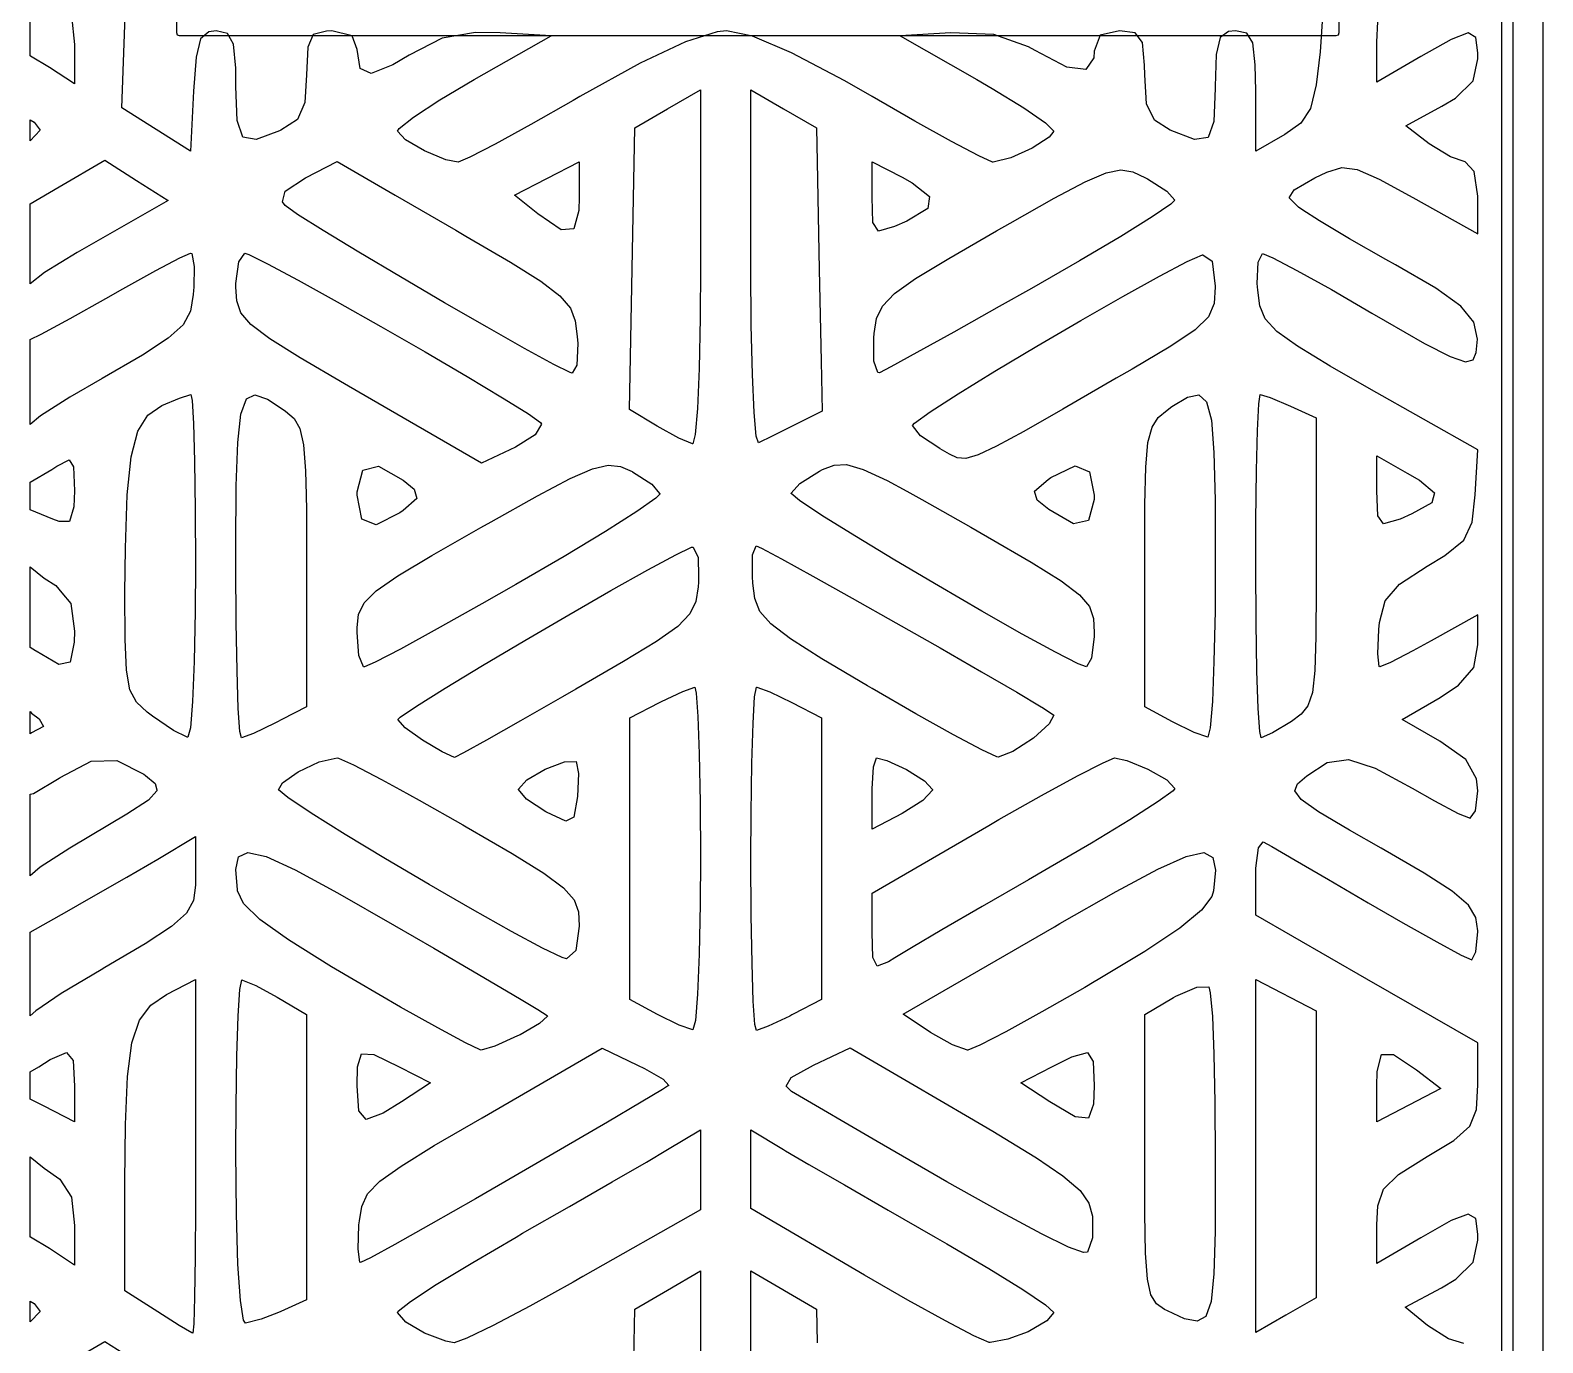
# Model space of a CAD drawing. Header units: millimetres. Extents: x 48 to 497, y 27 to 150.
# Drawn here: x 470 to 482.81, y 59.44 to 70.56 of the extents above; entities that cross this region are included whole.
import ezdxf

# ---------------------------------------------------------------- set-up
doc = ezdxf.new("R2010")
doc.units = ezdxf.units.MM
doc.layers.add('BLACK', color=20, linetype='Continuous')

msp = doc.modelspace()

# ---------------------------------------------------------------- linework, layer by layer
msp.add_line((482.812, 135.48), (482.812, 41.63))
at = {"layer": 'BLACK', "linetype": 'Continuous'}
for p, q in [((471.238, 106.637), (471.238, 70.537)), ((481.088, 70.537), (481.088, 106.637)), ((482.462, 85.936), (482.462, 54.47)), ((482.462, 85.936), (482.462, 54.47)), ((482.562, 54.47), (482.562, 85.936)), ((482.562, 54.47), (482.562, 85.936)), ((470.776, 69.901), (470.828, 71.339)), ((470.001, 70.34), (470.001, 71.021)), ((480.948, 70.717), (480.925, 70.376)), ((470.35, 70.679), (470.374, 70.438)), ((481.407, 70.457), (481.414, 70.631)), ((471.238, 70.537), (471.246, 70.519)), ((471.246, 70.519), (471.263, 70.512)), ((471.263, 70.512), (481.063, 70.512)), ((471.443, 70.484), (471.405, 70.329)), ((471.513, 70.544), (471.443, 70.484)), ((471.576, 70.552), (471.513, 70.544)), ((471.672, 70.53), (471.576, 70.552)), ((471.723, 70.439), (471.672, 70.53)), ((472.398, 70.521), (472.351, 70.413)), ((472.509, 70.551), (472.398, 70.521)), ((472.555, 70.552), (472.509, 70.551)), ((472.726, 70.509), (472.555, 70.552)), ((472.769, 70.395), (472.726, 70.509)), ((473.49, 70.489), (473.211, 70.347)), ((473.772, 70.539), (473.49, 70.489)), ((473.762, 70.14), (474.412, 70.509)), ((473.98, 70.535), (473.772, 70.539)), ((474.412, 70.509), (473.98, 70.535)), ((475.818, 70.544), (475.55, 70.46)), ((475.897, 70.552), (475.818, 70.544)), ((476.118, 70.506), (475.897, 70.552)), ((476.449, 70.367), (476.118, 70.506)), ((477.797, 70.535), (477.369, 70.509)), ((477.369, 70.509), (478.019, 70.14)), ((478.163, 70.521), (477.797, 70.535)), ((478.457, 70.417), (478.163, 70.521)), ((479.062, 70.515), (479.012, 70.381)), ((479.226, 70.552), (479.062, 70.515)), ((479.36, 70.535), (479.226, 70.552)), ((479.422, 70.454), (479.36, 70.535)), ((480.078, 70.495), (480.046, 70.353)), ((480.149, 70.547), (480.078, 70.495)), ((480.209, 70.552), (480.149, 70.547)), ((480.305, 70.533), (480.209, 70.552)), ((480.357, 70.45), (480.305, 70.533)), ((481.063, 70.512), (481.081, 70.519)), ((481.081, 70.519), (481.088, 70.537)), ((482.036, 70.48), (481.778, 70.334)), ((482.181, 70.535), (482.036, 70.48)), ((482.245, 70.497), (482.181, 70.535)), ((482.261, 70.366), (482.245, 70.497)), ((470.004, 70.339), (470.001, 70.34)), ((470.163, 70.243), (470.004, 70.339)), ((470.374, 70.438), (470.374, 70.104)), ((471.741, 70.237), (471.723, 70.439)), ((472.351, 70.413), (472.341, 70.181)), ((472.795, 70.233), (472.769, 70.395)), ((473.211, 70.347), (473.072, 70.264)), ((475.55, 70.46), (475.166, 70.278)), ((476.9, 70.128), (476.449, 70.367)), ((478.511, 70.385), (478.457, 70.417)), ((478.78, 70.245), (478.511, 70.385)), ((479.012, 70.381), (479.008, 70.325)), ((479.439, 70.261), (479.422, 70.454)), ((480.046, 70.353), (480.038, 70.081)), ((480.377, 70.264), (480.357, 70.45)), ((480.925, 70.376), (480.893, 70.095)), ((481.407, 70.117), (481.407, 70.457)), ((481.778, 70.334), (481.407, 70.117)), ((482.262, 70.315), (482.261, 70.366)), ((470.374, 70.104), (470.163, 70.243)), ((471.405, 70.329), (471.383, 70.042)), ((471.743, 70.081), (471.741, 70.237)), ((472.888, 70.19), (472.795, 70.233)), ((473.072, 70.264), (472.888, 70.19)), ((475.166, 70.278), (474.657, 69.996)), ((478.941, 70.225), (478.78, 70.245)), ((479.008, 70.325), (478.941, 70.225)), ((479.44, 70.181), (479.439, 70.261)), ((480.38, 70.043), (480.377, 70.264)), ((482.221, 70.128), (482.262, 70.315)), ((471.753, 69.794), (471.743, 70.081)), ((472.341, 70.181), (472.327, 69.946)), ((473.47, 69.967), (473.762, 70.14)), ((477.131, 69.996), (476.9, 70.128)), ((478.019, 70.14), (478.148, 70.065)), ((479.456, 69.933), (479.44, 70.181)), ((480.038, 70.081), (480.038, 70.066)), ((480.893, 70.095), (480.844, 69.894)), ((482.073, 69.982), (482.221, 70.128)), ((471.383, 70.042), (471.358, 69.532)), ((473.246, 69.821), (473.47, 69.967)), ((474.6, 69.963), (474.241, 69.759)), ((474.657, 69.996), (474.6, 69.963)), ((475.399, 69.892), (475.677, 70.054)), ((475.677, 70.054), (475.677, 68.55)), ((476.104, 68.543), (476.104, 70.054)), ((476.104, 70.054), (476.382, 69.892)), ((477.494, 69.787), (477.131, 69.996)), ((478.148, 70.065), (478.415, 69.901)), ((480.038, 70.066), (480.027, 69.785)), ((480.38, 69.533), (480.38, 70.043)), ((481.957, 69.913), (482.073, 69.982)), ((471.067, 69.716), (470.776, 69.901)), ((472.327, 69.946), (472.264, 69.802)), ((473.124, 69.725), (473.246, 69.821)), ((475.121, 69.73), (475.399, 69.892)), ((476.382, 69.892), (476.66, 69.73)), ((478.415, 69.901), (478.601, 69.773)), ((479.523, 69.795), (479.456, 69.933)), ((480.844, 69.894), (480.762, 69.77)), ((481.652, 69.749), (481.957, 69.913)), ((470.001, 69.622), (470.001, 69.798)), ((470.001, 69.798), (470.033, 69.779)), ((470.084, 69.711), (470.001, 69.622)), ((470.033, 69.779), (470.084, 69.711)), ((471.358, 69.532), (471.067, 69.716)), ((471.801, 69.652), (471.753, 69.794)), ((472.113, 69.705), (471.913, 69.631)), ((472.123, 69.71), (472.113, 69.705)), ((472.264, 69.802), (472.123, 69.71)), ((473.111, 69.704), (473.124, 69.725)), ((473.18, 69.628), (473.111, 69.704)), ((474.241, 69.759), (473.939, 69.592)), ((475.098, 68.537), (475.121, 69.73)), ((476.66, 69.73), (476.666, 69.444)), ((477.805, 69.614), (477.494, 69.787)), ((478.601, 69.773), (478.67, 69.704)), ((478.67, 69.704), (478.63, 69.651)), ((479.657, 69.71), (479.523, 69.795)), ((479.862, 69.632), (479.657, 69.71)), ((480.027, 69.785), (479.977, 69.649)), ((480.762, 69.77), (480.626, 69.675)), ((481.85, 69.596), (481.652, 69.749)), ((471.913, 69.631), (471.801, 69.652)), ((473.34, 69.535), (473.18, 69.628)), ((473.939, 69.592), (473.723, 69.481)), ((478.035, 69.493), (477.805, 69.614)), ((478.63, 69.651), (478.486, 69.558)), ((479.977, 69.649), (479.862, 69.632)), ((480.626, 69.675), (480.38, 69.533)), ((482.029, 69.484), (481.85, 69.596)), ((470.246, 69.231), (470.631, 69.456)), ((470.631, 69.456), (470.9, 69.286)), ((472.333, 69.307), (472.6, 69.446)), ((472.6, 69.446), (473.091, 69.161)), ((473.52, 69.461), (473.34, 69.535)), ((473.624, 69.44), (473.52, 69.461)), ((473.723, 69.481), (473.624, 69.44)), ((474.377, 69.303), (474.65, 69.444)), ((474.65, 69.444), (474.65, 69.143)), ((476.666, 69.444), (476.684, 68.531)), ((477.131, 69.143), (477.131, 69.444)), ((477.131, 69.444), (477.387, 69.312)), ((478.152, 69.441), (478.035, 69.493)), ((478.158, 69.44), (478.152, 69.441)), ((478.305, 69.476), (478.158, 69.44)), ((478.486, 69.558), (478.305, 69.476)), ((482.155, 69.442), (482.029, 69.484)), ((482.231, 69.362), (482.155, 69.442)), ((477.387, 69.312), (477.471, 69.266)), ((478.935, 69.274), (479.114, 69.35)), ((479.114, 69.35), (479.239, 69.374)), ((479.239, 69.374), (479.34, 69.357)), ((479.34, 69.357), (479.446, 69.308)), ((479.446, 69.308), (479.463, 69.299)), ((480.882, 69.306), (480.984, 69.356)), ((480.984, 69.356), (481.11, 69.396)), ((481.11, 69.396), (481.241, 69.379)), ((481.241, 69.379), (481.425, 69.297)), ((482.262, 69.152), (482.231, 69.362)), ((470.001, 69.087), (470.246, 69.231)), ((470.9, 69.286), (471.17, 69.116)), ((472.137, 69.104), (472.161, 69.195)), ((472.161, 69.195), (472.333, 69.307)), ((474.103, 69.161), (474.377, 69.303)), ((477.471, 69.266), (477.618, 69.148)), ((478.673, 69.136), (478.935, 69.274)), ((479.463, 69.299), (479.628, 69.195)), ((479.628, 69.195), (479.694, 69.117)), ((480.665, 69.139), (480.706, 69.207)), ((480.706, 69.207), (480.882, 69.306)), ((481.425, 69.297), (481.711, 69.141)), ((470.001, 68.41), (470.001, 69.087)), ((471.15, 69.104), (470.516, 68.743)), ((471.17, 69.116), (471.15, 69.104)), ((472.161, 69.073), (472.137, 69.104)), ((472.265, 68.998), (472.161, 69.073)), ((473.091, 69.161), (473.604, 68.864)), ((474.301, 69.001), (474.103, 69.161)), ((474.65, 69.143), (474.647, 69.031)), ((477.137, 68.929), (477.131, 69.143)), ((477.618, 69.148), (477.602, 69.047)), ((478.3, 68.924), (478.673, 69.136)), ((479.661, 69.084), (479.503, 68.976)), ((479.694, 69.117), (479.661, 69.084)), ((480.742, 69.06), (480.665, 69.139)), ((480.77, 69.04), (480.742, 69.06)), ((481.711, 69.141), (482.262, 68.833)), ((482.262, 69.136), (482.262, 69.152)), ((482.262, 68.833), (482.262, 69.136)), ((472.483, 68.861), (472.265, 68.998)), ((474.497, 68.868), (474.301, 69.001)), ((474.647, 69.031), (474.605, 68.875)), ((477.186, 68.856), (477.137, 68.929)), ((477.426, 68.941), (477.322, 68.894)), ((477.602, 69.047), (477.426, 68.941)), ((478.185, 68.858), (478.3, 68.924)), ((479.503, 68.976), (479.237, 68.811)), ((480.922, 68.942), (480.77, 69.04)), ((481.175, 68.791), (480.922, 68.942)), ((472.784, 68.678), (472.483, 68.861)), ((473.604, 68.864), (473.691, 68.814)), ((473.691, 68.814), (474.068, 68.593)), ((474.605, 68.875), (474.497, 68.868)), ((477.322, 68.894), (477.186, 68.856)), ((477.78, 68.624), (478.185, 68.858)), ((479.237, 68.811), (478.888, 68.604)), ((470.398, 68.675), (470.121, 68.505)), ((470.516, 68.743), (470.398, 68.675)), ((471.267, 68.63), (471.359, 68.67)), ((471.359, 68.67), (471.368, 68.665)), ((471.768, 68.595), (471.819, 68.67)), ((471.819, 68.67), (471.852, 68.659)), ((473.136, 68.468), (472.784, 68.678)), ((481.482, 68.615), (481.175, 68.791)), ((471.063, 68.523), (471.267, 68.63)), ((471.368, 68.665), (471.389, 68.557)), ((471.389, 68.557), (471.385, 68.382)), ((471.743, 68.412), (471.768, 68.595)), ((471.852, 68.659), (472.011, 68.58)), ((472.011, 68.58), (472.271, 68.44)), ((474.068, 68.593), (474.326, 68.431)), ((475.677, 68.55), (475.674, 68.122)), ((476.108, 68.058), (476.104, 68.543)), ((477.5, 68.454), (477.78, 68.624)), ((478.888, 68.604), (478.481, 68.371)), ((479.565, 68.475), (479.801, 68.598)), ((479.801, 68.598), (479.931, 68.655)), ((479.931, 68.655), (479.932, 68.655)), ((479.932, 68.655), (480.011, 68.601)), ((480.011, 68.601), (480.038, 68.389)), ((480.393, 68.411), (480.401, 68.594)), ((480.401, 68.594), (480.439, 68.666)), ((480.439, 68.666), (480.525, 68.629)), ((480.525, 68.629), (480.73, 68.521)), ((481.563, 68.57), (481.482, 68.615)), ((481.906, 68.372), (481.563, 68.57)), ((470.121, 68.505), (470.001, 68.41)), ((470.784, 68.368), (471.063, 68.523)), ((471.743, 68.382), (471.743, 68.412)), ((472.271, 68.44), (472.6, 68.257)), ((473.508, 68.249), (473.136, 68.468)), ((474.326, 68.431), (474.487, 68.308)), ((475.075, 67.345), (475.098, 68.537)), ((476.684, 68.531), (476.699, 67.753)), ((477.321, 68.327), (477.5, 68.454)), ((479.254, 68.303), (479.565, 68.475)), ((480.397, 68.357), (480.393, 68.411)), ((480.73, 68.521), (481.021, 68.36)), ((470.338, 68.115), (470.64, 68.285)), ((470.64, 68.285), (470.784, 68.368)), ((471.381, 68.32), (471.357, 68.178)), ((471.384, 68.352), (471.381, 68.32)), ((471.385, 68.382), (471.384, 68.352)), ((471.749, 68.264), (471.743, 68.382)), ((474.487, 68.308), (474.577, 68.203)), ((477.218, 68.221), (477.321, 68.327)), ((478.481, 68.371), (478.206, 68.216)), ((478.898, 68.1), (479.254, 68.303)), ((480.038, 68.384), (480.029, 68.243)), ((480.038, 68.389), (480.038, 68.384)), ((480.415, 68.223), (480.397, 68.357)), ((481.021, 68.36), (481.364, 68.161)), ((482.119, 68.219), (481.906, 68.372)), ((471.357, 68.178), (471.296, 68.063)), ((471.784, 68.165), (471.749, 68.264)), ((471.87, 68.064), (471.784, 68.165)), ((472.6, 68.257), (472.969, 68.048)), ((473.87, 68.041), (473.508, 68.249)), ((474.577, 68.203), (474.617, 68.095)), ((477.169, 68.116), (477.218, 68.221)), ((478.206, 68.216), (477.823, 68.001)), ((480.029, 68.243), (479.981, 68.131)), ((480.46, 68.113), (480.415, 68.223)), ((481.364, 68.161), (481.478, 68.095)), ((482.228, 68.084), (482.119, 68.219)), ((470.094, 67.983), (470.338, 68.115)), ((471.296, 68.063), (471.17, 67.948)), ((472.029, 67.944), (471.87, 68.064)), ((472.969, 68.048), (473.346, 67.832)), ((474.188, 67.861), (473.87, 68.041)), ((474.617, 68.095), (474.634, 67.964)), ((475.674, 68.122), (475.665, 67.693)), ((476.117, 67.642), (476.108, 68.058)), ((477.15, 67.99), (477.169, 68.116)), ((478.527, 67.882), (478.898, 68.1)), ((479.981, 68.131), (479.868, 68.019)), ((480.558, 68.007), (480.46, 68.113)), ((481.478, 68.095), (481.81, 67.905)), ((482.258, 67.941), (482.228, 68.084)), ((470.001, 67.937), (470.094, 67.983)), ((470.001, 67.218), (470.001, 67.937)), ((471.17, 67.948), (470.95, 67.805)), ((472.286, 67.783), (472.029, 67.944)), ((474.638, 67.904), (474.63, 67.721)), ((474.634, 67.964), (474.638, 67.904)), ((477.146, 67.952), (477.15, 67.99)), ((477.146, 67.753), (477.146, 67.952)), ((477.823, 68.001), (477.509, 67.827)), ((479.868, 68.019), (479.661, 67.881)), ((480.733, 67.88), (480.558, 68.007)), ((481.81, 67.905), (482.028, 67.793)), ((482.247, 67.829), (482.258, 67.941)), ((470.95, 67.805), (470.609, 67.608)), ((472.663, 67.562), (472.286, 67.783)), ((473.346, 67.832), (473.7, 67.624)), ((474.434, 67.727), (474.188, 67.861)), ((477.509, 67.827), (477.291, 67.707)), ((478.171, 67.669), (478.527, 67.882)), ((479.661, 67.881), (479.333, 67.687)), ((481.012, 67.713), (480.733, 67.88)), ((482.028, 67.793), (482.157, 67.75)), ((482.222, 67.765), (482.247, 67.829)), ((474.574, 67.657), (474.434, 67.727)), ((474.591, 67.652), (474.574, 67.657)), ((474.63, 67.721), (474.591, 67.652)), ((475.665, 67.693), (475.651, 67.354)), ((476.132, 67.32), (476.117, 67.642)), ((476.699, 67.753), (476.707, 67.331)), ((477.179, 67.657), (477.146, 67.753)), ((477.194, 67.656), (477.179, 67.657)), ((477.291, 67.707), (477.194, 67.656)), ((477.859, 67.478), (478.171, 67.669)), ((479.333, 67.687), (479.199, 67.61)), ((481.342, 67.524), (481.012, 67.713)), ((482.157, 67.75), (482.222, 67.765)), ((470.609, 67.608), (470.335, 67.449)), ((472.784, 67.492), (472.663, 67.562)), ((473.7, 67.624), (474.002, 67.444)), ((479.199, 67.61), (478.748, 67.348)), ((482.262, 67.003), (481.342, 67.524)), ((470.335, 67.449), (470.087, 67.291)), ((471.115, 67.378), (471.264, 67.441)), ((471.264, 67.441), (471.362, 67.473)), ((471.362, 67.473), (471.372, 67.422)), ((471.372, 67.422), (471.383, 67.225)), ((471.784, 67.305), (471.831, 67.434)), ((471.831, 67.434), (471.904, 67.47)), ((471.904, 67.47), (472.009, 67.432)), ((472.009, 67.432), (472.151, 67.34)), ((473.824, 66.891), (472.784, 67.492)), ((474.002, 67.444), (474.162, 67.345)), ((477.622, 67.325), (477.859, 67.478)), ((479.671, 67.369), (479.803, 67.448)), ((479.803, 67.448), (479.899, 67.468)), ((479.899, 67.468), (479.964, 67.41)), ((479.964, 67.41), (480.005, 67.254)), ((480.395, 67.168), (480.406, 67.392)), ((480.406, 67.392), (480.419, 67.473)), ((480.419, 67.473), (480.504, 67.446)), ((480.504, 67.446), (480.676, 67.374)), ((470.087, 67.291), (470.001, 67.218)), ((470.912, 67.16), (470.997, 67.297)), ((470.997, 67.297), (471.115, 67.378)), ((471.758, 67.066), (471.784, 67.305)), ((472.151, 67.34), (472.162, 67.332)), ((472.162, 67.332), (472.235, 67.269)), ((472.235, 67.269), (472.284, 67.183)), ((474.162, 67.345), (474.22, 67.309)), ((474.22, 67.309), (474.323, 67.236)), ((475.312, 67.203), (475.075, 67.345)), ((475.651, 67.354), (475.633, 67.132)), ((476.15, 67.118), (476.132, 67.32)), ((476.707, 67.331), (476.47, 67.213)), ((477.49, 67.23), (477.622, 67.325)), ((478.748, 67.348), (478.417, 67.159)), ((479.502, 67.196), (479.554, 67.278)), ((479.554, 67.278), (479.63, 67.34)), ((479.63, 67.34), (479.671, 67.369)), ((480.676, 67.374), (480.893, 67.274)), ((480.893, 67.274), (480.893, 66.058)), ((470.855, 66.944), (470.912, 67.16)), ((471.383, 67.225), (471.392, 66.908)), ((472.284, 67.183), (472.316, 67.045)), ((474.276, 67.131), (474.11, 67.027)), ((474.332, 67.22), (474.276, 67.131)), ((474.323, 67.236), (474.332, 67.22)), ((475.495, 67.102), (475.312, 67.203)), ((475.633, 67.132), (475.613, 67.053)), ((476.464, 67.209), (476.285, 67.12)), ((476.47, 67.213), (476.464, 67.209)), ((477.473, 67.209), (477.49, 67.23)), ((477.54, 67.122), (477.473, 67.209)), ((478.417, 67.159), (478.186, 67.033)), ((479.468, 67.066), (479.502, 67.196)), ((480.005, 67.254), (480.027, 66.982)), ((480.387, 66.828), (480.395, 67.168)), ((471.746, 66.698), (471.758, 67.066)), ((472.316, 67.045), (472.333, 66.824)), ((474.11, 67.027), (473.824, 66.891)), ((475.61, 67.053), (475.495, 67.102)), ((475.613, 67.053), (475.61, 67.053)), ((476.168, 67.062), (476.15, 67.118)), ((476.285, 67.12), (476.168, 67.062)), ((477.704, 67.014), (477.54, 67.122)), ((477.708, 67.011), (477.704, 67.014)), ((477.788, 66.966), (477.708, 67.011)), ((478.186, 67.033), (478.029, 66.96)), ((479.45, 66.857), (479.468, 67.066)), ((482.24, 66.623), (482.262, 67.003)), ((470.225, 66.865), (470.329, 66.918)), ((470.329, 66.918), (470.368, 66.858)), ((470.822, 66.622), (470.855, 66.944)), ((471.392, 66.908), (471.398, 66.496)), ((474.764, 66.843), (474.896, 66.873)), ((474.896, 66.873), (474.999, 66.862)), ((476.711, 66.836), (476.81, 66.874)), ((476.81, 66.874), (476.915, 66.878)), ((476.915, 66.878), (477.055, 66.838)), ((477.853, 66.936), (477.788, 66.966)), ((477.926, 66.93), (477.853, 66.936)), ((478.029, 66.96), (477.926, 66.93)), ((480.027, 66.982), (480.036, 66.577)), ((481.407, 66.657), (481.407, 66.952)), ((481.407, 66.952), (481.663, 66.806)), ((470.001, 66.729), (470.184, 66.836)), ((470.184, 66.836), (470.225, 66.865)), ((470.368, 66.858), (470.374, 66.656)), ((472.333, 66.824), (472.337, 66.618)), ((472.769, 66.647), (472.819, 66.831)), ((472.819, 66.831), (472.949, 66.864)), ((472.949, 66.864), (473.159, 66.746)), ((473.159, 66.746), (473.253, 66.669)), ((474.296, 66.614), (474.573, 66.76)), ((474.573, 66.76), (474.764, 66.843)), ((474.999, 66.862), (475.099, 66.819)), ((475.099, 66.819), (475.102, 66.817)), ((475.102, 66.817), (475.266, 66.713)), ((476.519, 66.718), (476.685, 66.822)), ((476.685, 66.822), (476.711, 66.836)), ((477.055, 66.838), (477.259, 66.743)), ((478.508, 66.653), (478.622, 66.751)), ((478.622, 66.751), (478.646, 66.769)), ((478.646, 66.769), (478.85, 66.868)), ((478.85, 66.868), (478.972, 66.818)), ((478.972, 66.818), (479.012, 66.618)), ((479.442, 66.539), (479.45, 66.857)), ((480.382, 66.401), (480.387, 66.828)), ((481.663, 66.806), (481.767, 66.745)), ((481.767, 66.745), (481.895, 66.639)), ((470.001, 66.494), (470.001, 66.729)), ((470.374, 66.656), (470.37, 66.519)), ((470.806, 66.17), (470.822, 66.622)), ((471.743, 66.182), (471.746, 66.698)), ((472.337, 66.618), (472.34, 66.491)), ((472.769, 66.618), (472.769, 66.647)), ((472.809, 66.417), (472.769, 66.618)), ((473.253, 66.669), (473.274, 66.592)), ((475.266, 66.713), (475.331, 66.633)), ((475.335, 66.63), (475.3, 66.593)), ((475.331, 66.633), (475.335, 66.63)), ((476.446, 66.635), (476.519, 66.718)), ((476.446, 66.633), (476.446, 66.635)), ((476.516, 66.574), (476.446, 66.633)), ((477.259, 66.743), (477.424, 66.653)), ((477.424, 66.653), (477.553, 66.583)), ((478.528, 66.578), (478.508, 66.653)), ((479.012, 66.618), (479.011, 66.583)), ((481.414, 66.445), (481.407, 66.657)), ((481.895, 66.639), (481.872, 66.555)), ((482.215, 66.39), (482.24, 66.623)), ((470.191, 66.417), (470.001, 66.494)), ((470.37, 66.519), (470.333, 66.397)), ((471.398, 66.496), (471.401, 66.019)), ((472.34, 66.491), (472.341, 66.016)), ((473.159, 66.489), (473.132, 66.469)), ((473.274, 66.592), (473.159, 66.489)), ((473.905, 66.394), (474.296, 66.614)), ((475.3, 66.593), (475.139, 66.481)), ((476.705, 66.448), (476.516, 66.574)), ((477.553, 66.583), (477.968, 66.347)), ((478.627, 66.497), (478.528, 66.578)), ((478.837, 66.377), (478.627, 66.497)), ((479.011, 66.583), (478.964, 66.405)), ((479.44, 66.084), (479.442, 66.539)), ((480.036, 66.577), (480.038, 66.019)), ((481.872, 66.555), (481.702, 66.46)), ((470.246, 66.395), (470.191, 66.417)), ((470.333, 66.397), (470.246, 66.395)), ((472.93, 66.368), (472.809, 66.417)), ((473.132, 66.469), (472.93, 66.368)), ((473.817, 66.344), (473.905, 66.394)), ((475.139, 66.481), (474.872, 66.311)), ((476.984, 66.274), (476.705, 66.448)), ((478.964, 66.405), (478.837, 66.377)), ((480.38, 66.019), (480.382, 66.401)), ((481.464, 66.375), (481.414, 66.445)), ((481.604, 66.416), (481.464, 66.375)), ((481.702, 66.46), (481.604, 66.416)), ((482.142, 66.239), (482.215, 66.39)), ((473.403, 66.108), (473.817, 66.344)), ((474.872, 66.311), (474.522, 66.1)), ((477.323, 66.069), (476.984, 66.274)), ((477.968, 66.347), (478.108, 66.267)), ((478.108, 66.267), (478.479, 66.051)), ((481.982, 66.109), (482.142, 66.239)), ((470.803, 65.791), (470.806, 66.17)), ((471.743, 66.019), (471.743, 66.182)), ((473.115, 65.936), (473.403, 66.108)), ((475.232, 65.987), (475.469, 66.115)), ((475.469, 66.115), (475.602, 66.178)), ((475.602, 66.178), (475.616, 66.179)), ((475.616, 66.179), (475.659, 66.092)), ((476.117, 65.929), (476.119, 66.115)), ((476.119, 66.115), (476.148, 66.19)), ((476.148, 66.19), (476.193, 66.17)), ((476.193, 66.17), (476.363, 66.08)), ((481.834, 66.019), (481.982, 66.109)), ((470.001, 65.328), (470.001, 66.012)), ((470.001, 66.012), (470.118, 65.916)), ((471.401, 66.019), (471.398, 65.637)), ((471.745, 65.542), (471.743, 66.019)), ((472.341, 66.016), (472.341, 64.826)), ((474.522, 66.1), (474.114, 65.862)), ((474.919, 65.811), (475.232, 65.987)), ((475.659, 66.092), (475.661, 65.929)), ((476.363, 66.08), (476.629, 65.933)), ((477.693, 65.851), (477.323, 66.069)), ((478.479, 66.051), (478.732, 65.893)), ((479.44, 66.017), (479.44, 66.084)), ((479.44, 64.827), (479.44, 66.017)), ((480.038, 66.019), (480.036, 65.637)), ((480.383, 65.542), (480.38, 66.019)), ((480.893, 66.058), (480.893, 65.833)), ((481.599, 65.866), (481.834, 66.019)), ((470.118, 65.916), (470.218, 65.853)), ((470.218, 65.853), (470.269, 65.791)), ((472.931, 65.808), (473.115, 65.936)), ((474.114, 65.862), (473.825, 65.698)), ((475.661, 65.882), (475.658, 65.843)), ((475.661, 65.929), (475.661, 65.882)), ((476.12, 65.875), (476.117, 65.929)), ((476.138, 65.744), (476.12, 65.875)), ((476.629, 65.933), (476.962, 65.747)), ((478.062, 65.636), (477.693, 65.851)), ((478.732, 65.893), (478.889, 65.774)), ((481.478, 65.724), (481.599, 65.866)), ((470.269, 65.791), (470.343, 65.701)), ((470.804, 65.397), (470.803, 65.791)), ((472.828, 65.706), (472.931, 65.808)), ((474.562, 65.606), (474.919, 65.811)), ((475.658, 65.843), (475.638, 65.718)), ((476.181, 65.635), (476.138, 65.744)), ((476.962, 65.747), (477.331, 65.539)), ((478.889, 65.774), (478.973, 65.675)), ((480.893, 65.833), (480.891, 65.419)), ((481.429, 65.54), (481.478, 65.724)), ((470.343, 65.701), (470.374, 65.467)), ((471.398, 65.637), (471.39, 65.21)), ((472.769, 65.498), (472.781, 65.609)), ((472.781, 65.609), (472.828, 65.706)), ((473.825, 65.698), (473.446, 65.486)), ((474.189, 65.388), (474.562, 65.606)), ((475.588, 65.613), (475.486, 65.507)), ((475.638, 65.718), (475.588, 65.613)), ((476.274, 65.528), (476.181, 65.635)), ((478.403, 65.443), (478.062, 65.636)), ((478.973, 65.675), (479.006, 65.575)), ((480.036, 65.637), (480.027, 65.21)), ((482.262, 65.606), (481.866, 65.385)), ((482.262, 65.351), (482.262, 65.606)), ((470.374, 65.467), (470.373, 65.375)), ((471.752, 65.131), (471.745, 65.542)), ((472.769, 65.457), (472.769, 65.498)), ((473.446, 65.486), (473.136, 65.316)), ((475.486, 65.507), (475.306, 65.379)), ((476.441, 65.402), (476.274, 65.528)), ((477.331, 65.539), (477.707, 65.325)), ((479.006, 65.575), (479.012, 65.456)), ((480.39, 65.131), (480.383, 65.542)), ((481.415, 65.276), (481.423, 65.48)), ((481.423, 65.48), (481.429, 65.54)), ((470.373, 65.375), (470.34, 65.205)), ((470.816, 65.136), (470.804, 65.397)), ((472.785, 65.262), (472.769, 65.457)), ((473.83, 65.175), (474.189, 65.388)), ((475.306, 65.379), (475.026, 65.209)), ((476.706, 65.234), (476.441, 65.402)), ((478.684, 65.288), (478.403, 65.443)), ((479.012, 65.423), (478.99, 65.239)), ((479.012, 65.456), (479.012, 65.423)), ((480.891, 65.419), (480.881, 65.134)), ((481.866, 65.385), (481.712, 65.3)), ((482.228, 65.16), (482.262, 65.351)), ((470.046, 65.301), (470.001, 65.328)), ((470.051, 65.297), (470.046, 65.301)), ((470.243, 65.185), (470.051, 65.297)), ((471.39, 65.21), (471.376, 64.871)), ((472.824, 65.166), (472.785, 65.262)), ((473.136, 65.316), (472.923, 65.204)), ((475.026, 65.209), (474.621, 64.975)), ((477.093, 65.004), (476.706, 65.234)), ((477.707, 65.325), (478.058, 65.123)), ((478.877, 65.19), (478.684, 65.288)), ((478.99, 65.239), (478.947, 65.164)), ((480.027, 65.21), (480.013, 64.871)), ((481.427, 65.169), (481.415, 65.276)), ((481.712, 65.3), (481.523, 65.202)), ((470.34, 65.205), (470.243, 65.185)), ((470.845, 64.971), (470.816, 65.136)), ((471.763, 64.813), (471.752, 65.131)), ((472.831, 65.164), (472.824, 65.166)), ((472.923, 65.204), (472.831, 65.164)), ((473.515, 64.984), (473.83, 65.175)), ((478.058, 65.123), (478.356, 64.95)), ((478.947, 65.164), (478.877, 65.19)), ((480.401, 64.813), (480.39, 65.131)), ((480.881, 65.134), (480.86, 64.949)), ((481.433, 65.164), (481.427, 65.169)), ((481.523, 65.202), (481.433, 65.164)), ((482.099, 65.01), (482.228, 65.16)), ((470.901, 64.865), (470.845, 64.971)), ((473.273, 64.832), (473.515, 64.984)), ((474.621, 64.975), (474.509, 64.911)), ((475.347, 64.871), (475.529, 64.957)), ((475.529, 64.957), (475.63, 64.993)), ((475.63, 64.993), (475.642, 64.942)), ((476.136, 64.912), (476.151, 64.993)), ((476.151, 64.993), (476.155, 64.993)), ((476.155, 64.993), (476.265, 64.952)), ((476.265, 64.952), (476.451, 64.862)), ((477.131, 64.982), (477.093, 65.004)), ((477.501, 64.768), (477.131, 64.982)), ((481.942, 64.906), (482.099, 65.01)), ((470.992, 64.781), (470.901, 64.865)), ((471.376, 64.871), (471.357, 64.648)), ((472.341, 64.826), (472.131, 64.718)), ((473.135, 64.738), (473.273, 64.832)), ((474.509, 64.911), (474.154, 64.708)), ((475.078, 64.732), (475.33, 64.862)), ((475.33, 64.862), (475.347, 64.871)), ((475.642, 64.942), (475.656, 64.745)), ((476.123, 64.688), (476.136, 64.912)), ((476.451, 64.862), (476.703, 64.732)), ((478.356, 64.95), (478.562, 64.827)), ((478.562, 64.827), (478.569, 64.823)), ((479.675, 64.7), (479.44, 64.827)), ((480.013, 64.871), (479.995, 64.648)), ((480.823, 64.836), (480.765, 64.763)), ((480.86, 64.949), (480.823, 64.836)), ((481.622, 64.718), (481.942, 64.906)), ((470.001, 64.597), (470.001, 64.788)), ((470.001, 64.788), (470.011, 64.773)), ((470.011, 64.773), (470.076, 64.724)), ((470.076, 64.724), (470.114, 64.659)), ((471.037, 64.746), (470.992, 64.781)), ((471.214, 64.626), (471.037, 64.746)), ((471.777, 64.616), (471.763, 64.813)), ((472.089, 64.696), (472.072, 64.687)), ((472.131, 64.718), (472.089, 64.696)), ((473.114, 64.718), (473.135, 64.738)), ((473.176, 64.649), (473.114, 64.718)), ((474.154, 64.708), (473.864, 64.545)), ((475.078, 62.347), (475.078, 64.732)), ((475.656, 64.745), (475.667, 64.427)), ((476.703, 64.732), (476.703, 62.346)), ((477.82, 64.589), (477.501, 64.768)), ((478.569, 64.823), (478.669, 64.759)), ((478.671, 64.757), (478.632, 64.683)), ((478.669, 64.759), (478.671, 64.757)), ((479.859, 64.609), (479.675, 64.7)), ((480.414, 64.616), (480.401, 64.813)), ((480.683, 64.703), (480.523, 64.607)), ((480.765, 64.763), (480.683, 64.703)), ((481.941, 64.535), (481.622, 64.718)), ((470.011, 64.605), (470.001, 64.597)), ((470.114, 64.659), (470.011, 64.605)), ((471.33, 64.569), (471.214, 64.626)), ((471.336, 64.568), (471.33, 64.569)), ((471.357, 64.648), (471.336, 64.568)), ((471.79, 64.565), (471.777, 64.616)), ((471.891, 64.601), (471.79, 64.565)), ((472.072, 64.687), (471.891, 64.601)), ((473.324, 64.543), (473.176, 64.649)), ((476.112, 64.348), (476.123, 64.688)), ((478.06, 64.462), (477.82, 64.589)), ((478.632, 64.683), (478.498, 64.561)), ((479.974, 64.569), (479.859, 64.609)), ((479.995, 64.648), (479.974, 64.569)), ((479.974, 64.569), (479.974, 64.569)), ((480.426, 64.565), (480.414, 64.616)), ((480.523, 64.607), (480.426, 64.565)), ((473.49, 64.444), (473.324, 64.543)), ((473.594, 64.398), (473.49, 64.444)), ((473.864, 64.545), (473.669, 64.436)), ((478.189, 64.403), (478.06, 64.462)), ((478.322, 64.447), (478.2, 64.401)), ((478.497, 64.561), (478.322, 64.447)), ((478.498, 64.561), (478.497, 64.561)), ((482.16, 64.379), (481.941, 64.535)), ((470.253, 64.228), (470.516, 64.365)), ((470.516, 64.365), (470.733, 64.373)), ((470.733, 64.373), (470.962, 64.255)), ((472.27, 64.276), (472.447, 64.359)), ((472.447, 64.359), (472.601, 64.394)), ((472.601, 64.394), (472.611, 64.392)), ((472.611, 64.392), (472.738, 64.336)), ((472.738, 64.336), (472.976, 64.212)), ((473.669, 64.436), (473.594, 64.398)), ((474.362, 64.297), (474.526, 64.361)), ((474.526, 64.361), (474.625, 64.363)), ((474.625, 64.363), (474.643, 64.261)), ((475.667, 64.427), (475.674, 64.016)), ((476.106, 63.921), (476.112, 64.348)), ((477.131, 64.133), (477.144, 64.319)), ((477.144, 64.319), (477.169, 64.394)), ((477.169, 64.394), (477.257, 64.373)), ((477.257, 64.373), (477.423, 64.296)), ((478.2, 64.401), (478.189, 64.403)), ((478.871, 64.242), (479.087, 64.353)), ((479.087, 64.353), (479.185, 64.394)), ((479.185, 64.394), (479.29, 64.373)), ((479.29, 64.373), (479.468, 64.299)), ((480.812, 64.243), (480.986, 64.354)), ((480.986, 64.354), (481.166, 64.379)), ((481.166, 64.379), (481.391, 64.308)), ((482.251, 64.217), (482.16, 64.379)), ((470.027, 64.092), (470.246, 64.223)), ((470.246, 64.223), (470.253, 64.228)), ((470.962, 64.255), (470.978, 64.244)), ((470.978, 64.244), (471.06, 64.177)), ((472.104, 64.124), (472.136, 64.183)), ((472.136, 64.183), (472.27, 64.276)), ((472.976, 64.212), (473.131, 64.127)), ((474.137, 64.128), (474.208, 64.207)), ((474.208, 64.207), (474.362, 64.297)), ((474.643, 64.261), (474.635, 64.067)), ((477.423, 64.296), (477.576, 64.2)), ((477.576, 64.2), (477.644, 64.126)), ((478.567, 64.076), (478.871, 64.242)), ((479.468, 64.299), (479.627, 64.207)), ((479.627, 64.207), (479.696, 64.134)), ((480.735, 64.175), (480.812, 64.243)), ((481.391, 64.308), (481.706, 64.138)), ((482.261, 64.116), (482.251, 64.217)), ((470.001, 64.087), (470.027, 64.092)), ((470.001, 63.394), (470.001, 64.087)), ((471.074, 64.116), (471.001, 64.037)), ((471.06, 64.177), (471.073, 64.124)), ((471.073, 64.124), (471.074, 64.116)), ((472.183, 64.057), (472.104, 64.124)), ((472.381, 63.925), (472.183, 64.057)), ((473.131, 64.127), (473.295, 64.037)), ((474.137, 64.127), (474.137, 64.128)), ((474.205, 64.043), (474.137, 64.127)), ((474.635, 64.066), (474.606, 63.893)), ((474.635, 64.067), (474.635, 64.066)), ((477.131, 64.093), (477.131, 64.133)), ((477.131, 63.791), (477.131, 64.093)), ((477.643, 64.12), (477.561, 64.032)), ((477.644, 64.126), (477.643, 64.12)), ((478.205, 63.871), (478.567, 64.076)), ((479.682, 64.116), (479.554, 64.023)), ((479.696, 64.134), (479.682, 64.116)), ((480.713, 64.114), (480.735, 64.175)), ((480.765, 64.041), (480.713, 64.114)), ((481.706, 64.138), (481.895, 64.029)), ((482.241, 63.946), (482.261, 64.116)), ((471.001, 64.037), (470.82, 63.917)), ((473.295, 64.037), (473.666, 63.826)), ((474.368, 63.936), (474.205, 64.043)), ((474.372, 63.934), (474.368, 63.936)), ((474.537, 63.858), (474.372, 63.934)), ((475.674, 64.016), (475.677, 63.539)), ((477.561, 64.032), (477.387, 63.924)), ((479.554, 64.023), (479.315, 63.869)), ((480.913, 63.936), (480.765, 64.041)), ((481.174, 63.781), (480.913, 63.936)), ((481.895, 64.029), (482.095, 63.924)), ((482.198, 63.883), (482.241, 63.946)), ((470.82, 63.917), (470.511, 63.733)), ((472.667, 63.746), (472.381, 63.925)), ((473.666, 63.826), (473.692, 63.811)), ((473.692, 63.811), (474.083, 63.583)), ((474.606, 63.893), (474.537, 63.858)), ((476.104, 63.539), (476.106, 63.921)), ((477.387, 63.924), (477.131, 63.791)), ((477.131, 63.249), (478.12, 63.822)), ((478.12, 63.822), (478.205, 63.871)), ((479.315, 63.869), (478.99, 63.672)), ((482.095, 63.924), (482.198, 63.883)), ((470.511, 63.733), (470.336, 63.629)), ((471.08, 63.537), (471.401, 63.727)), ((471.401, 63.727), (471.401, 63.397)), ((473.011, 63.538), (472.667, 63.746)), ((478.99, 63.672), (478.606, 63.448)), ((480.404, 63.633), (480.444, 63.684)), ((480.444, 63.684), (480.518, 63.642)), ((481.443, 63.628), (481.174, 63.781)), ((470.336, 63.629), (470.085, 63.467)), ((471.741, 63.448), (471.764, 63.555)), ((471.764, 63.555), (471.844, 63.593)), ((471.844, 63.593), (471.998, 63.558)), ((471.998, 63.558), (472.245, 63.446)), ((474.083, 63.583), (474.35, 63.418)), ((479.55, 63.451), (479.791, 63.559)), ((479.791, 63.559), (479.942, 63.591)), ((479.942, 63.591), (480.018, 63.55)), ((480.018, 63.55), (480.04, 63.442)), ((480.382, 63.461), (480.404, 63.633)), ((480.518, 63.642), (480.714, 63.528)), ((481.806, 63.418), (481.443, 63.628)), ((470.085, 63.467), (470.001, 63.394)), ((470.818, 63.384), (471.08, 63.537)), ((471.756, 63.276), (471.741, 63.448)), ((472.245, 63.446), (472.602, 63.252)), ((473.38, 63.32), (473.011, 63.538)), ((474.35, 63.418), (474.517, 63.294)), ((475.677, 63.539), (475.674, 63.157)), ((476.107, 63.062), (476.104, 63.539)), ((478.606, 63.448), (478.457, 63.362)), ((479.199, 63.263), (479.55, 63.451)), ((480.04, 63.442), (480.024, 63.269)), ((480.38, 63.391), (480.382, 63.461)), ((480.714, 63.528), (480.997, 63.363)), ((482.044, 63.265), (481.806, 63.418)), ((470.497, 63.199), (470.818, 63.384)), ((471.4, 63.315), (471.383, 63.185)), ((471.401, 63.397), (471.4, 63.315)), ((473.746, 63.109), (473.38, 63.32)), ((474.517, 63.294), (474.607, 63.192)), ((478.457, 63.362), (478.064, 63.136)), ((480.38, 63.061), (480.38, 63.391)), ((480.997, 63.363), (481.334, 63.166)), ((470.31, 63.093), (470.497, 63.199)), ((471.383, 63.185), (471.324, 63.078)), ((471.757, 63.269), (471.756, 63.276)), ((471.808, 63.16), (471.757, 63.269)), ((471.945, 63.026), (471.808, 63.16)), ((472.602, 63.252), (473.087, 62.974)), ((474.607, 63.192), (474.643, 63.091)), ((477.131, 62.914), (477.131, 63.249)), ((478.722, 62.991), (479.199, 63.263)), ((480.01, 63.221), (479.922, 63.103)), ((480.024, 63.269), (480.01, 63.221)), ((481.334, 63.166), (481.626, 62.997)), ((482.182, 63.147), (482.044, 63.265)), ((470.001, 62.918), (470.31, 63.093)), ((471.324, 63.078), (471.197, 62.965)), ((474.076, 62.924), (473.746, 63.109)), ((474.643, 63.091), (474.65, 62.971)), ((475.674, 63.157), (475.666, 62.73)), ((476.114, 62.651), (476.107, 63.062)), ((478.064, 63.136), (477.722, 62.938)), ((479.922, 63.103), (479.739, 62.952)), ((481.321, 62.52), (480.38, 63.061)), ((482.246, 63.042), (482.182, 63.147)), ((482.262, 62.928), (482.246, 63.042)), ((470.001, 62.208), (470.001, 62.918)), ((471.197, 62.965), (470.975, 62.82)), ((472.187, 62.853), (471.945, 63.026)), ((473.087, 62.974), (473.419, 62.781)), ((474.34, 62.782), (474.076, 62.924)), ((474.65, 62.969), (474.621, 62.763)), ((474.65, 62.971), (474.65, 62.969)), ((477.136, 62.702), (477.131, 62.914)), ((477.393, 62.222), (478.676, 62.964)), ((477.722, 62.938), (477.465, 62.786)), ((478.676, 62.964), (478.722, 62.991)), ((479.739, 62.952), (479.442, 62.755)), ((481.626, 62.997), (481.915, 62.835)), ((482.246, 62.751), (482.262, 62.924)), ((482.262, 62.924), (482.262, 62.928)), ((470.975, 62.82), (470.631, 62.617)), ((472.553, 62.624), (472.187, 62.853)), ((473.419, 62.781), (473.795, 62.561)), ((474.507, 62.703), (474.34, 62.782)), ((477.465, 62.786), (477.323, 62.701)), ((481.915, 62.835), (482.12, 62.724)), ((474.543, 62.691), (474.507, 62.703)), ((474.621, 62.763), (474.543, 62.691)), ((475.666, 62.73), (475.652, 62.391)), ((476.125, 62.333), (476.114, 62.651)), ((477.173, 62.63), (477.136, 62.702)), ((477.269, 62.667), (477.173, 62.63)), ((477.323, 62.701), (477.269, 62.667)), ((479.442, 62.755), (479.046, 62.517)), ((482.12, 62.724), (482.211, 62.684)), ((482.211, 62.684), (482.246, 62.751)), ((470.6, 62.599), (470.263, 62.397)), ((470.631, 62.617), (470.6, 62.599)), ((472.769, 62.496), (472.553, 62.624)), ((473.795, 62.561), (474.097, 62.384)), ((482.262, 61.979), (481.321, 62.52)), ((470.263, 62.397), (470.047, 62.251)), ((471.022, 62.3), (471.155, 62.39)), ((471.155, 62.39), (471.401, 62.517)), ((471.401, 62.517), (471.401, 61.018)), ((471.762, 62.208), (471.777, 62.432)), ((471.777, 62.432), (471.794, 62.513)), ((471.794, 62.513), (471.798, 62.512)), ((471.798, 62.512), (471.91, 62.466)), ((471.91, 62.466), (472.093, 62.366)), ((473.138, 62.283), (472.769, 62.496)), ((475.652, 62.391), (475.634, 62.168)), ((478.932, 62.45), (478.569, 62.243)), ((479.012, 62.496), (478.932, 62.45)), ((479.046, 62.517), (479.012, 62.496)), ((479.704, 62.375), (479.881, 62.452)), ((479.881, 62.452), (479.983, 62.453)), ((479.983, 62.453), (479.996, 62.403)), ((479.996, 62.403), (480.013, 62.204)), ((480.38, 59.527), (480.38, 62.517)), ((480.38, 62.517), (480.893, 62.252)), ((470.926, 62.172), (471.022, 62.3)), ((472.093, 62.366), (472.341, 62.219)), ((473.454, 62.106), (473.138, 62.283)), ((474.097, 62.384), (474.158, 62.347)), ((474.158, 62.347), (474.3, 62.262)), ((474.3, 62.262), (474.38, 62.212)), ((475.313, 62.22), (475.078, 62.347)), ((476.139, 62.136), (476.125, 62.333)), ((476.703, 62.346), (476.462, 62.222)), ((479.44, 62.219), (479.684, 62.364)), ((479.684, 62.364), (479.704, 62.375)), ((470.047, 62.251), (470.001, 62.208)), ((470.862, 61.979), (470.926, 62.172)), ((471.751, 61.868), (471.762, 62.208)), ((472.341, 62.219), (472.341, 59.803)), ((474.315, 62.145), (474.149, 62.049)), ((474.382, 62.207), (474.315, 62.145)), ((474.38, 62.212), (474.382, 62.207)), ((475.498, 62.129), (475.313, 62.22)), ((475.634, 62.168), (475.613, 62.089)), ((476.151, 62.085), (476.139, 62.136)), ((476.434, 62.207), (476.252, 62.121)), ((476.451, 62.216), (476.434, 62.207)), ((476.462, 62.222), (476.451, 62.216)), ((477.625, 62.068), (477.393, 62.222)), ((478.569, 62.243), (478.264, 62.074)), ((479.44, 61.011), (479.44, 62.219)), ((480.013, 62.204), (480.026, 61.885)), ((480.893, 62.252), (480.893, 61.311)), ((473.688, 61.979), (473.454, 62.106)), ((474.129, 62.038), (473.937, 61.951)), ((474.149, 62.049), (474.129, 62.038)), ((475.612, 62.089), (475.498, 62.129)), ((475.613, 62.089), (475.612, 62.089)), ((476.252, 62.121), (476.151, 62.085)), ((477.811, 61.963), (477.625, 62.068)), ((478.264, 62.074), (478.045, 61.961)), ((470.169, 61.838), (470.308, 61.899)), ((470.308, 61.899), (470.364, 61.831)), ((470.824, 61.694), (470.862, 61.979)), ((472.772, 61.777), (472.806, 61.888)), ((472.806, 61.888), (472.911, 61.882)), ((472.911, 61.882), (473.126, 61.778)), ((473.812, 61.92), (473.688, 61.979)), ((473.821, 61.918), (473.812, 61.92)), ((473.937, 61.951), (473.821, 61.918)), ((473.828, 61.346), (474.845, 61.934)), ((474.845, 61.934), (475.143, 61.792)), ((476.634, 61.791), (476.945, 61.939)), ((476.945, 61.939), (477.454, 61.641)), ((477.94, 61.918), (477.811, 61.963)), ((477.943, 61.918), (477.94, 61.918)), ((478.045, 61.961), (477.943, 61.918)), ((478.823, 61.862), (478.955, 61.897)), ((478.955, 61.897), (479.004, 61.821)), ((480.026, 61.885), (480.035, 61.474)), ((481.41, 61.736), (481.446, 61.88)), ((481.446, 61.88), (481.548, 61.882)), ((481.548, 61.882), (481.742, 61.751)), ((482.262, 61.623), (482.262, 61.979)), ((470.001, 61.734), (470.072, 61.776)), ((470.072, 61.776), (470.169, 61.838)), ((470.364, 61.831), (470.374, 61.613)), ((471.744, 61.441), (471.751, 61.868)), ((472.769, 61.615), (472.772, 61.777)), ((473.126, 61.778), (473.39, 61.641)), ((475.143, 61.792), (475.204, 61.762)), ((475.204, 61.762), (475.362, 61.671)), ((476.446, 61.686), (476.634, 61.791)), ((478.391, 61.641), (478.654, 61.778)), ((478.654, 61.778), (478.823, 61.862)), ((479.004, 61.821), (479.012, 61.615)), ((481.742, 61.751), (481.949, 61.592)), ((470.001, 61.504), (470.001, 61.734)), ((470.806, 61.289), (470.824, 61.694)), ((473.39, 61.641), (473.144, 61.479)), ((475.362, 61.671), (475.409, 61.62)), ((476.402, 61.613), (476.446, 61.686)), ((477.454, 61.641), (477.957, 61.347)), ((478.637, 61.479), (478.391, 61.641)), ((481.407, 61.613), (481.41, 61.736)), ((482.251, 61.414), (482.262, 61.623)), ((470.118, 61.444), (470.001, 61.504)), ((470.374, 61.613), (470.374, 61.311)), ((472.783, 61.404), (472.769, 61.615)), ((475.356, 61.585), (475.175, 61.477)), ((475.399, 61.613), (475.356, 61.585)), ((475.409, 61.62), (475.399, 61.613)), ((476.449, 61.568), (476.402, 61.613)), ((477.175, 61.143), (476.449, 61.568)), ((479.012, 61.615), (479.007, 61.461)), ((481.407, 61.311), (481.407, 61.613)), ((481.949, 61.592), (481.678, 61.451)), ((470.374, 61.311), (470.118, 61.444)), ((471.743, 61.059), (471.744, 61.441)), ((472.845, 61.331), (472.783, 61.404)), ((472.989, 61.383), (472.845, 61.331)), ((473.144, 61.479), (472.989, 61.383)), ((475.175, 61.477), (474.89, 61.309)), ((478.852, 61.352), (478.637, 61.479)), ((479.007, 61.461), (478.964, 61.341)), ((480.035, 61.474), (480.038, 61.002)), ((481.678, 61.451), (481.407, 61.311)), ((482.195, 61.275), (482.251, 61.414)), ((470.802, 60.8), (470.806, 61.289)), ((473.422, 61.109), (473.828, 61.346)), ((474.89, 61.309), (474.526, 61.096)), ((475.399, 61.076), (475.677, 61.244)), ((475.677, 61.244), (475.677, 60.566)), ((476.104, 60.578), (476.104, 61.244)), ((476.104, 61.244), (476.382, 61.076)), ((477.957, 61.347), (478.154, 61.231)), ((478.964, 61.341), (478.852, 61.352)), ((480.893, 61.311), (480.892, 59.819)), ((482.058, 61.153), (482.195, 61.275)), ((473.141, 60.936), (473.422, 61.109)), ((477.763, 60.804), (477.175, 61.143)), ((478.154, 61.231), (478.51, 61.015)), ((481.834, 61.016), (482.058, 61.153)), ((470.001, 60.334), (470.001, 61.015)), ((470.001, 61.015), (470.118, 60.917)), ((471.401, 61.018), (471.4, 60.596)), ((471.747, 60.532), (471.743, 61.059)), ((474.526, 61.096), (474.108, 60.854)), ((475.22, 60.97), (475.399, 61.076)), ((476.382, 61.076), (476.399, 61.066)), ((476.399, 61.066), (476.595, 60.95)), ((478.51, 61.015), (478.516, 61.011)), ((478.516, 61.011), (478.748, 60.854)), ((479.441, 60.534), (479.44, 61.011)), ((480.038, 61.002), (480.038, 60.886)), ((481.591, 60.864), (481.834, 61.016)), ((470.118, 60.917), (470.251, 60.825)), ((472.961, 60.807), (473.141, 60.936)), ((474.108, 60.854), (473.771, 60.659)), ((474.93, 60.802), (475.22, 60.97)), ((476.595, 60.95), (476.897, 60.776)), ((478.748, 60.854), (478.893, 60.729)), ((480.038, 60.886), (480.036, 60.381)), ((481.463, 60.741), (481.591, 60.864)), ((470.251, 60.825), (470.35, 60.673)), ((470.802, 59.878), (470.802, 60.8)), ((472.858, 60.7), (472.961, 60.807)), ((474.568, 60.594), (474.93, 60.802)), ((476.897, 60.776), (477.266, 60.563)), ((478.224, 60.545), (477.763, 60.804)), ((478.893, 60.729), (478.968, 60.621)), ((481.414, 60.598), (481.463, 60.741)), ((470.35, 60.673), (470.374, 60.432)), ((471.4, 60.596), (471.397, 60.166)), ((472.808, 60.595), (472.858, 60.7)), ((473.771, 60.659), (473.394, 60.443)), ((478.968, 60.621), (478.997, 60.511)), ((481.407, 60.439), (481.414, 60.598)), ((471.76, 60.105), (471.747, 60.532)), ((472.785, 60.438), (472.788, 60.472)), ((472.788, 60.472), (472.808, 60.595)), ((474.171, 60.367), (474.568, 60.594)), ((475.677, 60.566), (474.682, 60)), ((477.066, 60.013), (476.104, 60.578)), ((477.266, 60.563), (477.665, 60.335)), ((478.565, 60.362), (478.224, 60.545)), ((478.997, 60.511), (478.997, 60.329)), ((479.447, 60.199), (479.441, 60.534)), ((482.036, 60.474), (481.778, 60.328)), ((482.181, 60.529), (482.036, 60.474)), ((482.245, 60.491), (482.181, 60.529)), ((482.261, 60.36), (482.245, 60.491)), ((470.374, 60.432), (470.374, 60.098)), ((472.778, 60.232), (472.785, 60.438)), ((473.394, 60.443), (473.089, 60.272)), ((474.116, 60.335), (474.171, 60.367)), ((478.795, 60.25), (478.565, 60.362)), ((480.036, 60.381), (480.026, 60.022)), ((481.407, 60.111), (481.407, 60.439)), ((482.262, 60.309), (482.261, 60.36)), ((470.004, 60.333), (470.001, 60.334)), ((470.163, 60.237), (470.004, 60.333)), ((470.374, 60.098), (470.163, 60.237)), ((472.792, 60.123), (472.778, 60.232)), ((473.089, 60.272), (472.883, 60.159)), ((473.748, 60.12), (474.116, 60.335)), ((477.665, 60.335), (477.765, 60.278)), ((477.765, 60.278), (478.12, 60.068)), ((478.923, 60.205), (478.795, 60.25)), ((478.997, 60.329), (478.955, 60.208)), ((481.778, 60.328), (481.407, 60.111)), ((482.222, 60.123), (482.262, 60.309)), ((471.397, 60.166), (471.392, 59.826)), ((471.781, 59.797), (471.76, 60.105)), ((472.799, 60.118), (472.792, 60.123)), ((472.883, 60.159), (472.799, 60.118)), ((473.44, 59.933), (473.748, 60.12)), ((478.955, 60.208), (478.923, 60.205)), ((479.463, 59.979), (479.447, 60.199)), ((482.075, 59.977), (482.222, 60.123)), ((474.682, 60), (474.598, 59.952)), ((475.399, 59.886), (475.677, 60.048)), ((475.677, 60.048), (475.677, 58.544)), ((476.104, 58.537), (476.104, 60.048)), ((476.104, 60.048), (476.66, 59.724)), ((477.434, 59.801), (477.066, 60.013)), ((478.12, 60.068), (478.407, 59.89)), ((479.492, 59.845), (479.463, 59.979)), ((480.026, 60.022), (480.002, 59.79)), ((481.954, 59.906), (482.075, 59.977)), ((471.08, 59.7), (470.802, 59.878)), ((473.221, 59.789), (473.44, 59.933)), ((474.598, 59.952), (474.232, 59.75)), ((475.121, 59.724), (475.399, 59.886)), ((478.407, 59.89), (478.6, 59.761)), ((479.539, 59.769), (479.492, 59.845)), ((481.646, 59.74), (481.954, 59.906)), ((470.001, 59.616), (470.001, 59.792)), ((470.001, 59.792), (470.033, 59.773)), ((470.084, 59.705), (470.001, 59.616)), ((470.033, 59.773), (470.084, 59.705)), ((471.262, 59.586), (471.08, 59.7)), ((471.392, 59.826), (471.386, 59.601)), ((471.807, 59.63), (471.781, 59.797)), ((472.123, 59.704), (472.104, 59.696)), ((472.341, 59.803), (472.123, 59.704)), ((473.111, 59.696), (473.116, 59.706)), ((473.116, 59.706), (473.221, 59.789)), ((474.232, 59.75), (473.921, 59.586)), ((475.098, 58.531), (475.121, 59.724)), ((476.66, 59.724), (476.666, 59.438)), ((477.754, 59.624), (477.434, 59.801)), ((478.6, 59.761), (478.67, 59.697)), ((479.608, 59.721), (479.539, 59.769)), ((479.632, 59.709), (479.608, 59.721)), ((479.778, 59.643), (479.632, 59.709)), ((480.002, 59.79), (479.957, 59.663)), ((480.892, 59.819), (480.636, 59.673)), ((481.835, 59.587), (481.646, 59.74)), ((471.37, 59.524), (471.262, 59.586)), ((471.386, 59.601), (471.379, 59.521)), ((471.824, 59.605), (471.807, 59.63)), ((471.957, 59.638), (471.824, 59.605)), ((472.104, 59.696), (471.957, 59.638)), ((473.181, 59.615), (473.111, 59.696)), ((473.341, 59.521), (473.181, 59.615)), ((473.921, 59.586), (473.698, 59.478)), ((477.994, 59.499), (477.754, 59.624)), ((478.611, 59.626), (478.452, 59.533)), ((478.67, 59.697), (478.611, 59.626)), ((479.885, 59.621), (479.778, 59.643)), ((479.957, 59.663), (479.885, 59.621)), ((480.636, 59.673), (480.38, 59.527)), ((482.014, 59.474), (481.835, 59.587)), ((470.246, 59.225), (470.631, 59.45)), ((470.631, 59.45), (470.9, 59.28)), ((471.379, 59.521), (471.37, 59.524)), ((473.52, 59.452), (473.341, 59.521)), ((473.592, 59.44), (473.52, 59.452)), ((473.698, 59.478), (473.592, 59.44)), ((478.123, 59.442), (477.994, 59.499)), ((478.281, 59.469), (478.131, 59.441)), ((478.452, 59.533), (478.281, 59.469)), ((482.143, 59.434), (482.014, 59.474)), ((478.131, 59.441), (478.123, 59.442))]:
    msp.add_line(p, q, dxfattribs=at)

doc.saveas('drawing.dxf')
